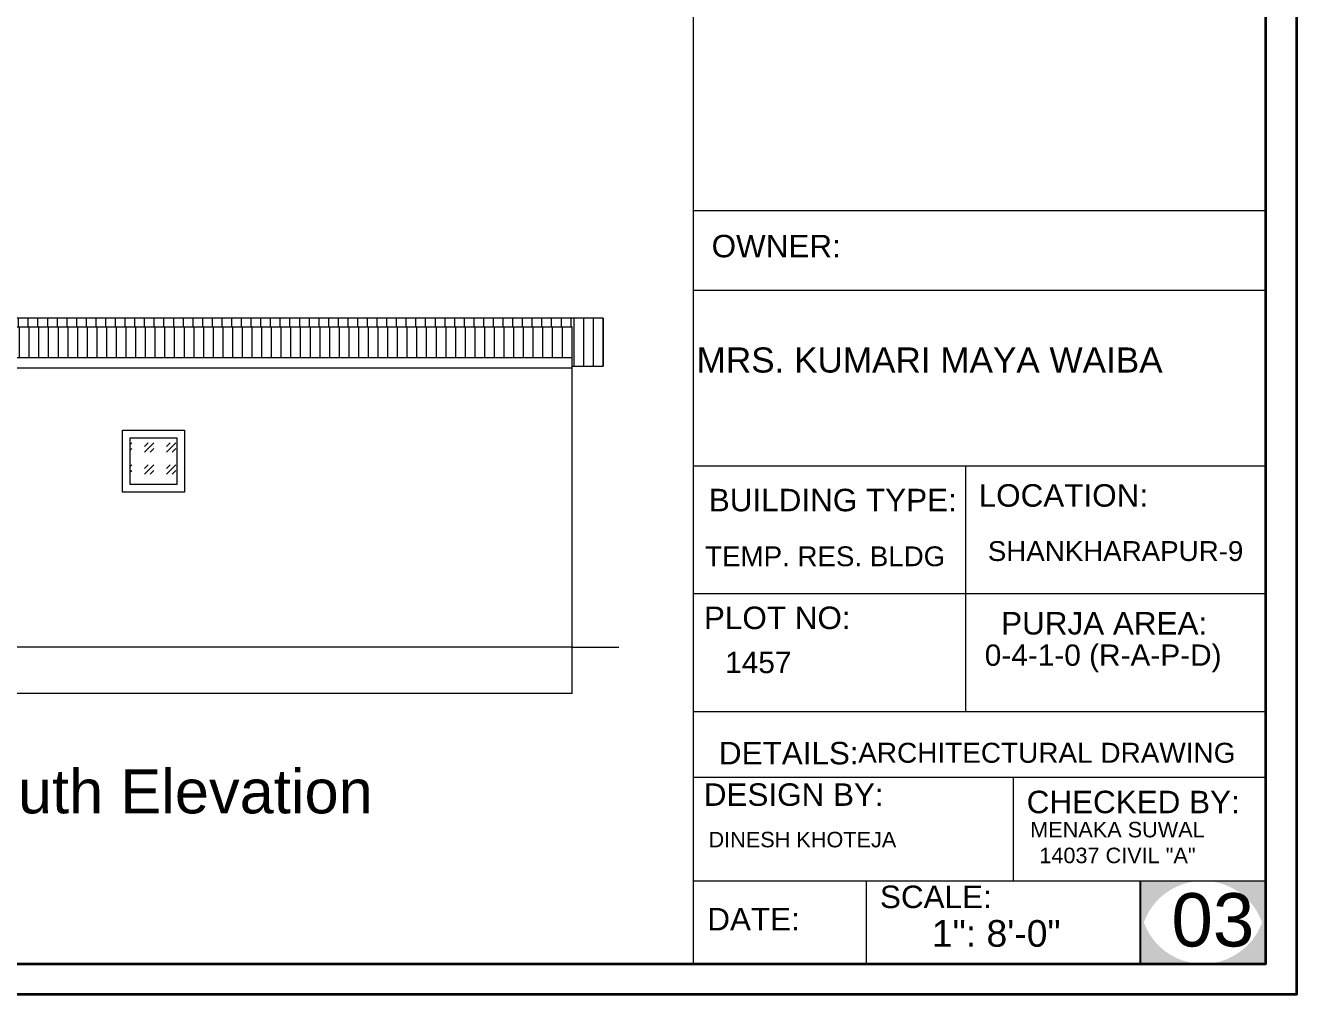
# Model space of a CAD drawing. Header units: inches. Extents: x 54699 to 80583, y -8431 to -3547.
# Drawn here: x 75563.6 to 76055.5, y -7188 to -6812.7 of the extents above; entities that cross this region are included whole.
import ezdxf

# ---------------------------------------------------------------- set-up
doc = ezdxf.new("R2010")
doc.units = ezdxf.units.IN
doc.header["$LTSCALE"] = 0.5
doc.header["$MEASUREMENT"] = 0
for name, color, linetype, lineweight in [('door', 202, 'Continuous', 5), ('steps', 253, 'Continuous', 20), ('TEXT', 220, 'Continuous', 9)]:
    doc.layers.add(name, color=color, linetype=linetype, lineweight=lineweight)
doc.layers.add('Normal Wall', color=7, linetype='Continuous', lineweight=35, true_color=0xffaf89)
doc.layers.add('Rear Wall', color=7, linetype='Continuous', lineweight=20, true_color=0xd4e480)
doc.styles.get("Standard").update_dxf_attribs({"font": 'arial.ttf'})
doc.styles.add('SwissBT', font='swiss.ttf', dxfattribs={"height": 12})

msp = doc.modelspace()

# ---------------------------------------------------------------- hatches: boundary and pattern name
msp.add_hatch(color=0).paths.add_polyline_path([(76043.56, -7143.94), (76019.25, -7143.94, -0.414214), (76043.56, -7168.25)])
at = {"layer": 'door', "ltscale": 0.5}
h = msp.add_hatch(dxfattribs=at)
h.set_pattern_fill('GOST_GLASS', color=256)
h.set_pattern_definition([(45, (-287000.2554, 23662.424), (8.48528137, 0), [5, -7]), (45, (-286998.134, 23662.424), (8.48528137, 0), [2, -10]), (45, (-287000.2554, 23664.5456), (8.48528137, 0), [2, -10])])
h.paths.add_polyline_path([(75622.2, -6972.44), (75604.2, -6972.44), (75604.2, -6990.44), (75622.2, -6990.44)])
at = {"layer": 'steps', "ltscale": 0.3}
h = msp.add_hatch(dxfattribs=at)
h.set_pattern_fill('ANSI31', scale=30, angle=45)
h.set_pattern_definition([(90, (-287000.2554, 23662.4243), (-3.75, 0), [])])
h.paths.add_polyline_path([(75775.2, -6926.1), (75451.2, -6926.1), (75451.2, -6929.44), (75775.2, -6929.44)])
at = {"layer": 'steps', "ltscale": 0.3, "transparency": 33554636}
h = msp.add_hatch(dxfattribs=at)
h.set_pattern_fill('ANSI31', scale=30, angle=45)
h.set_pattern_definition([(90, (-281607.376, 24841.3586), (-3.75, 0), [])])
h.paths.add_polyline_path([(75775.2, -6941.44), (75775.2, -6929.44), (75451.2, -6929.44), (75451.2, -6941.44)])
at = {"layer": 'steps', "ltscale": 0.3}
h = msp.add_hatch(dxfattribs=at)
h.set_pattern_fill('ANSI31', scale=30, angle=45)
h.set_pattern_definition([(90, (-286324.0544, 23662.4243), (-3.75, 0), [])])
h.paths.add_polyline_path([(75775.2, -6926.1), (75775.2, -6944.6), (75787.2, -6944.6), (75787.2, -6926.1)])
at = {"layer": 'TEXT'}
for points in [[(76019.25, -7143.94), (75994.94, -7143.94), (75994.94, -7168.25, -0.414214)], [(76019.25, -7143.94), (75994.94, -7143.94), (75994.94, -7168.25, -0.414214)], [(76043.56, -7143.94), (76019.25, -7143.94, -0.414214), (76043.56, -7168.25)], [(75994.94, -7151.75), (75994.94, -7176.06), (76019.25, -7176.06, -0.414214)], [(75994.94, -7151.75), (75994.94, -7176.06), (76019.25, -7176.06, -0.414214)], [(76043.56, -7151.75, -0.414214), (76019.25, -7176.06), (76043.56, -7176.06)], [(76043.56, -7151.75, -0.414214), (76019.25, -7176.06), (76043.56, -7176.06)]]:
    msp.add_hatch(color=0, dxfattribs=at).paths.add_polyline_path(points)

# ---------------------------------------------------------------- linework, layer by layer
at = {"color": 0}
msp.add_line((75994.94, -7143.94), (75994.94, -7176.06), dxfattribs=at)
msp.add_line((75994.94, -7143.94), (75994.94, -7176.06), dxfattribs=at)
at = {"layer": 'door', "ltscale": 0.5}
for p, q in [((75787.2, -6926.1), (75451.2, -6926.1)), ((75451.2, -6929.44), (75775.2, -6929.44)), ((75775.2, -6944.6), (75775.2, -6929.44)), ((75787.2, -6926.1), (75787.2, -6944.6)), ((75775.2, -6941.44), (75451.2, -6941.44)), ((75775.2, -7053.44), (75775.2, -6944.6)), ((75775.2, -6944.6), (75787.2, -6944.6)), ((75775.2, -6945.44), (75451.2, -6945.44)), ((75775.2, -7053.44), (75451.2, -7053.44)), ((75775.2, -7053.44), (75793.2, -7053.44)), ((75775.2, -7071.44), (75775.2, -7053.44)), ((75775.2, -7071.44), (75451.2, -7071.44))]:
    msp.add_line(p, q, dxfattribs=at)
for points in [[(75601.2, -6969.44), (75625.2, -6969.44), (75625.2, -6993.44), (75601.2, -6993.44)], [(75604.2, -6972.44), (75622.2, -6972.44), (75622.2, -6990.44), (75604.2, -6990.44)]]:
    msp.add_lwpolyline(points, close=True, dxfattribs=at)
at = {"layer": 'Normal Wall'}
for points in [[(74997.46, -6437.44), (76055.47, -6437.44), (76055.47, -7187.97), (74997.46, -7187.97)], [(74997.46, -6437.44), (76055.47, -6437.44), (76055.47, -7187.97), (74997.46, -7187.97)], [(76043.56, -6449.35), (75021.27, -6449.35), (75021.27, -7176.06), (76043.56, -7176.06)], [(76043.56, -6449.35), (75021.27, -6449.35), (75021.27, -7176.06), (76043.56, -7176.06)]]:
    msp.add_lwpolyline(points, close=True, dxfattribs=at)
at = {"layer": 'Rear Wall'}
for p, q in [((75822.14, -6893.62), (75822.14, -6449.35)), ((75822.14, -6884.36), (76043.56, -6884.36)), ((75822.14, -6884.36), (76043.56, -6884.36)), ((75822.14, -6884.36), (76043.56, -6884.36)), ((75822.14, -6884.36), (76043.56, -6884.36)), ((75822.14, -6915.16), (76043.56, -6915.16)), ((75822.14, -6915.16), (76043.56, -6915.16)), ((75822.14, -6983.22), (76043.56, -6983.22)), ((75822.14, -6983.22), (76043.56, -6983.22)), ((75927.41, -6983.22), (75927.41, -7069.12)), ((75927.41, -6983.22), (75927.41, -7078.38)), ((75822.14, -7032.71), (76043.56, -7032.71)), ((75822.14, -7032.71), (76043.56, -7032.71)), ((75822.14, -7078.38), (76043.56, -7078.38)), ((75822.14, -7103.82), (76043.56, -7103.82)), ((75822.14, -7103.82), (76043.56, -7103.82)), ((75945.99, -7143.94), (75945.99, -7103.82)), ((75945.99, -7143.94), (75945.99, -7103.82)), ((75822.14, -7143.94), (76043.56, -7143.94)), ((75822.14, -7143.94), (76043.56, -7143.94)), ((75888.88, -7143.94), (75888.88, -7176.06)), ((75888.88, -7143.94), (75888.88, -7176.06))]:
    msp.add_line(p, q, dxfattribs=at)
msp.add_lwpolyline([(75822.14, -6884.36), (76043.56, -6884.36), (76043.56, -7176.06), (75822.14, -7176.06)], close=True, dxfattribs=at)
msp.add_lwpolyline([(75822.14, -6884.36), (76043.56, -6884.36), (76043.56, -7176.06), (75822.14, -7176.06)], close=True, dxfattribs=at)

# ---------------------------------------------------------------- texts
at = {"color": 0}
for s, p in [('OWNER:', (75829.14, -6902.5)), ('LOCATION:', (75932.48, -6999.05))]:
    msp.add_text(s, height=8.704, dxfattribs=at).set_placement(p)
at = {"color": 7, "linetype": 'ByBlock', "lineweight": 5, "insert": (75614.86, -7104.42), "char_height": 6, "width": 232.9624, "attachment_point": 5}
msp.add_mtext('{\\fArial CE|b0|i0|c238|p34;\\P\\fArial CE|b0|i0|c0|p34;\\H2.8333x;South Elevation}', dxfattribs=at)
at = {"layer": 'TEXT', "color": 0}
for s, height, p in [('OWNER:', 8.704, (75829.14, -6902.5)), ('LOCATION:', 8.704, (75932.48, -6999.05)), ('CHECKED BY:', 8.7044, (75951.04, -7117.74)), ('CHECKED BY:', 8.7044, (75951.04, -7117.74)), ('SCALE:', 8.704, (75894.27, -7154.47)), ('SCALE:', 8.704, (75894.27, -7154.47))]:
    msp.add_text(s, height=height, dxfattribs=at).set_placement(p)
at = {"layer": 'TEXT', "color": 0, "linetype": 'ByBlock', "style": 'SwissBT'}
for s, insert, char_height, width, attachment_point in [('MRS. KUMARI MAYA WAIBA', (75913.48, -6937.4), 9.72, 217.5111, 2), ('ARCHITECTURAL DRAWING', (75885.86, -7090.47), 7.7396, 268.5322, 1), ('MENAKA SUWAL\\P14037 CIVIL "A"', (75986.16, -7121.08), 6, 88.5492, 2), ('DINESH KHOTEJA', (75827.93, -7124.95), 6, 201.5276, 1)]:
    msp.add_mtext(s, dxfattribs=dict(at, insert=insert, char_height=char_height, width=width, attachment_point=attachment_point))
at = {"layer": 'TEXT', "color": 0, "attachment_point": 1}
for s, insert, char_height, width in [('BUILDING TYPE:', (75828.06, -6992.13), 8.7044, 148.5551), ('BUILDING TYPE:', (75828.06, -6992.13), 8.7044, 148.5551), ('PLOT NO: ', (75826.16, -7037.74), 8.704, 138.0271), ('PLOT NO: ', (75826.16, -7037.74), 8.704, 138.0271), ('PURJA AREA:', (75941.16, -7039.85), 8.7044, 197.5821), ('PURJA AREA:', (75941.16, -7039.85), 8.7044, 197.5821), ('DETAILS: ', (75831.96, -7090.13), 8.704, 138.0271), ('DESIGN BY:', (75826.12, -7106.18), 8.704, 138.0271), ('DESIGN BY:', (75826.12, -7106.18), 8.704, 138.0271), ('DATE:', (75827.47, -7154.41), 8.704, 34.8177)]:
    msp.add_mtext(s, dxfattribs=dict(at, insert=insert, char_height=char_height, width=width))
at = {"layer": 'TEXT', "color": 0, "linetype": 'ByBlock', "insert": (75936.01, -7012.4), "char_height": 7.6711, "attachment_point": 1}
msp.add_mtext_dynamic_manual_height_columns('SHANKHARAPUR-9', width=381.0351, gutter_width=1.53, heights=[0], dxfattribs=at)
at = {"layer": 'TEXT', "color": 0, "linetype": 'ByBlock', "insert": (75826.64, -7014.43), "char_height": 7.6711, "width": 381.0351, "attachment_point": 1}
msp.add_mtext('TEMP. RES. BLDG', dxfattribs=at)
at = {"layer": 'TEXT', "color": 0, "style": 'SwissBT'}
for s, insert, char_height, width, attachment_point in [('0-4-1-0 (R-A-P-D)', (75980.63, -7052.41), 8.2555, 163.2142, 2), ('1457', (75834.37, -7055.25), 8.256, 163.2142, 1), ('03', (76007.04, -7148.7), 20.639, 20.1585, 1)]:
    msp.add_mtext(s, dxfattribs=dict(at, insert=insert, char_height=char_height, width=width, attachment_point=attachment_point))
at = {"layer": 'TEXT', "color": 0, "ltscale": 0.5, "insert": (75914.35, -7159.12), "char_height": 10.319, "width": 127.5344, "attachment_point": 1, "style": 'SwissBT'}
msp.add_mtext('1": 8\'-0"', dxfattribs=at)
msp.add_mtext('1": 8\'-0"', dxfattribs=at)

doc.saveas('drawing.dxf')
